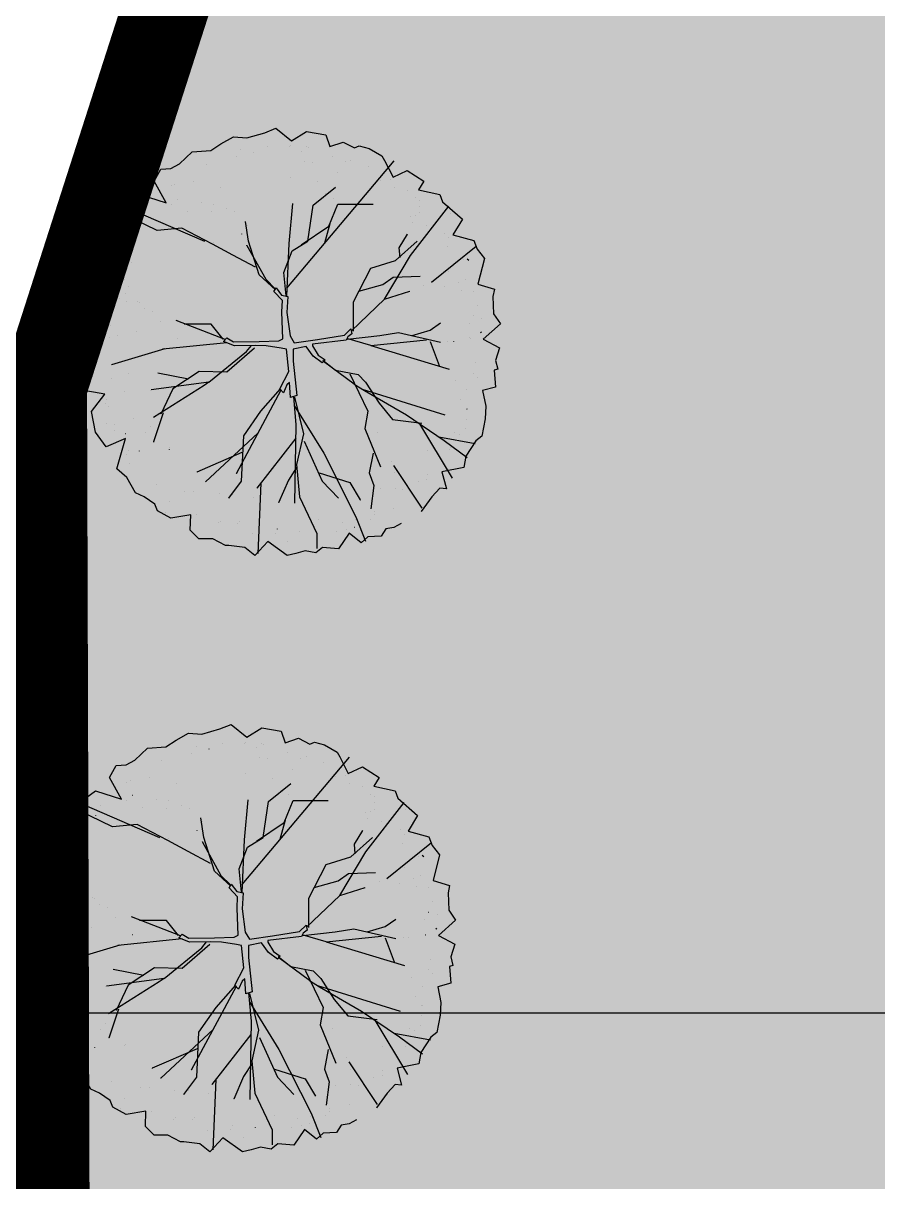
# Model space of a CAD drawing. Header units: millimetres. Extents: x 13387 to 322416, y 10188 to 219730.
# Drawn here: x 30612 to 34187, y 111242 to 116086 of the extents above; entities that cross this region are included whole.
import ezdxf
from ezdxf.xclip import XClip

# ---------------------------------------------------------------- set-up
doc = ezdxf.new("R2010")
doc.units = ezdxf.units.MM
doc.header["$LTSCALE"] = 400
doc.header["$XCLIPFRAME"] = 0
for name, pattern in [('base$0$base$0$PHANTOM2', [31.75, 15.875, -3.175, 3.175, -3.175, 3.175, -3.175]), ('base$0$base$0$XREF_BASE$0$PHANTOMX2', [5, 2.5, -0.5, 0.5, -0.5, 0.5, -0.5]), ('DOT2', [0.125, 0, -0.125])]:
    doc.linetypes.add(name, pattern=pattern)
doc.layers.get('Defpoints').update_dxf_attribs({"color": 153})
for name, color, linetype in [('0-녹지', 71, 'Continuous'), ('_관목_Tag', 7, 'Continuous'), ('_교목_Plant', 90, 'Continuous'), ('base$0$base$0$1-지적선', 3, 'Continuous'), ('base$0$base$0$LSMD_CONT_LDREG_41500', 1, 'Continuous'), ('base$0$base$0$rndur', 1, 'Continuous'), ('base$0$base$0$XREF_BASE$0$CE-SLOP-FILL', 1, 'Continuous'), ('base$0$base$0$XREF_BASE$0$CE_PROPERTY LINE', 2, 'Continuous'), ('base$0$base$0$XREF_BASE$0$LSMD_CONT_LDREG_41500', 1, 'Continuous'), ('base$0$base$0$XREF_BASE$0$성토옹벽', 6, 'Continuous'), ('base$0$base$0$사업부지', 7, 'Continuous'), ('tc-2', 252, 'Continuous')]:
    doc.layers.add(name, color=color, linetype=linetype)
doc.styles.get("Standard").update_dxf_attribs({"font": 'arial.ttf'})
doc.dimstyles.new('LandyUse_T', dxfattribs={"dimtxt": 2.5, "dimasz": 80, "dimexe": 1.25, "dimexo": 0.625, "dimtad": 1, "dimtxsty": 'Standard', "dimcen": 2.5, "dimadec": 0, "dimazin": 0, "dimtfac": 1, "dimtmove": 0, "dimatfit": 3, "dimfxl": 1, "dimarcsym": 0})

# ---------------------------------------------------------------- blocks, each defined once
blk = doc.blocks.new('base$0$base$0$XREF_BASE$0$A$C3CBC0631')
at = {"layer": 'base$0$base$0$XREF_BASE$0$CE_PROPERTY LINE', "color": 8, "linetype": 'base$0$base$0$XREF_BASE$0$PHANTOMX2', "ltscale": 3, "flags": 128}
blk.add_lwpolyline([(24652.8, 158066.8), (15380.4, 151109.2), (8258.6, 149250.8), (3838.5, 149290), (747.5, 147601.9), (-6916.2, 147571.8), (-7299.2, 146160.4), (-1843.2, 125252), (436.4, 116516.1), (2170.8, 109869.6), (5325.8, 104706), (5798.2, 96717.4), (3939.7, 88654.9), (43, 76541.5), (81.5, 64278.9), (3721.8, 52296.8), (8341.9, 45950.7), (24954.4, 35648.5), (27528.2, 32945.8), (33205.5, 26984.1), (45784.5, 19195.9), (55262, 14960.6), (63841.7, 9900), (67942.7, 798.6), (71064.7, 403), (74494.6, 0), (71415.9, 11497.2), (72508.6, 16026.8), (80907, 20283.3), (84381, 29814.3), (86653.8, 26118.4), (86416.6, 19281), (94182.1, 16960.5), (94474.2, 13223.2), (94701.5, 13128.5), (143072, 50641.2), (145797.3, 73715), (141925.6, 86005.6), (137274.3, 142330.2), (130339.9, 137928.7), (128628.5, 139085), (122336.3, 140646.9), (114377.8, 141401.9), (105827.5, 145929.7), (90331.3, 146143.9), (69871, 143915.6), (58636.4, 140115.9), (56478.3, 144306.7), (45632.7, 153630.4)], close=True, dxfattribs=at)
blk = doc.blocks.new('base$0$base$0$G$C940A8A8A')
at = {"layer": 'base$0$base$0$LSMD_CONT_LDREG_41500', "color": 1, "linetype": 'Continuous', "const_width": 300, "flags": 128}
blk.add_lwpolyline([(10038.8, 103817.1), (3209.8, 93080.1), (150.8, 81205.1), (647.8, 68692.1), (3515.8, 61385.1), (16988.8, 47222.1), (18796.8, 43957.1), (22784.8, 36755.1), (32989.8, 26043.1), (41090.8, 19552.1), (48114.8, 12489.1), (49784.8, 2647.1), (52705.8, 1476.1), (55922.8, 220.1), (55846.8, 12122.1), (58047.8, 16229.1), (67248.8, 18227.1)], dxfattribs=at)
blk = doc.blocks.new('base$0$base$0$현황측량 지적')
at = {"layer": 'base$0$base$0$rndur', "linetype": 'base$0$base$0$PHANTOM2', "ltscale": 2, "const_width": 360, "flags": 128}
blk.add_lwpolyline([(206882.7, -157310.3), (202971.4, -156084.7), (192523.4, -138055.4), (192036.9, -134392.5), (187653.2, -139214.4), (180694.1, -143461.9), (173736.6, -143508.9), (161354.5, -148903.6), (157725, -144241.8), (154815.9, -136783.7), (158049.6, -127241.2), (126239, -144922.8), (122996, -147374.9), (114777.4, -142532.9), (78066.7, -156211.9), (59377.7, -150969.2), (50990.1, -145420), (42960.7, -141948.6), (35258.8, -140747.1), (23792, -141141.7), (15854.8, -140119.4), (12425, -139716.3), (9303, -139320.6), (5202.4, -130219), (-3377.2, -125158.1), (-12854.5, -120922.5), (-25433.3, -113133.8), (-31110.3, -107171.9), (-33684, -104469.1), (-50296.1, -94166.2), (-54915.9, -87819.9), (-58555.8, -75837.7), (-58593.8, -63575.1), (-54696.7, -51461.9), (-52837.9, -43399.4), (-53309.9, -35410.9), (-56464.8, -30247), (-58198.8, -23602.6), (-65933.4, 6044.1), (-65550.3, 7455.5), (-83110.2, 7388.2), (-99556.1, 7404.9), (-100789, 7832.5), (-83512.6, -58383.9), (-91569.8, -60086.1), (-90952.2, -159807.3)], dxfattribs=at)
at = {"layer": 'base$0$base$0$rndur', "linetype": 'base$0$base$0$PHANTOM2', "ltscale": 2, "flags": 128}
blk.add_lwpolyline([(206882.7, -157310.3), (202971.4, -156084.7), (192523.4, -138055.4), (192036.9, -134392.5), (187653.2, -139214.4), (180694.1, -143461.9), (173736.6, -143508.9), (161354.5, -148903.6), (157725, -144241.8), (154815.9, -136783.7), (158049.6, -127241.2), (126239, -144922.8), (122996, -147374.9), (114777.4, -142532.9), (78066.7, -156211.9), (59377.7, -150969.2), (50990.1, -145420), (42960.7, -141948.6), (35258.8, -140747.1), (23792, -141141.7), (15854.8, -140119.4), (12425, -139716.3), (9303, -139320.6), (5202.4, -130219), (-3377.2, -125158.1), (-12854.5, -120922.5), (-25433.3, -113133.8), (-31110.3, -107171.9), (-33684, -104469.1), (-50296.1, -94166.2), (-54915.9, -87819.9), (-58555.8, -75837.7), (-58593.8, -63575.1), (-54696.7, -51461.9), (-52837.9, -43399.4), (-53309.9, -35410.9), (-56464.8, -30247), (-58198.8, -23602.6), (-65933.4, 6044.1), (-65550.3, 7455.5), (-83110.2, 7388.2), (-99556.1, 7404.9), (-100789, 7832.5), (-83512.6, -58383.9), (-91569.8, -60086.1), (-90952.2, -159807.3)], dxfattribs=at)
at = {"layer": 'base$0$base$0$1-지적선', "color": 8, "rotation": 14.62512504690287}
blk.add_blockref('base$0$base$0$G$C940A8A8A', (-38192.8, -154447.1), dxfattribs=at)
blk = doc.blocks.new('base$0$base$0$XREF_BASE$0$42423123')
at = {"color": 8, "flags": 128}
blk.add_lwpolyline([(296720.991, 354828.2401), (296719.555, 354821.0152), (296715.721, 354813.6832), (296708.892, 354802.9462), (296705.833, 354791.0712), (296706.33, 354778.5582), (296709.198, 354771.2512), (296722.671, 354757.0882), (296724.479, 354753.8232), (296728.467, 354746.6212), (296738.672, 354735.9092), (296746.773, 354729.4182), (296753.7972, 354722.3551)], dxfattribs=at)
at = {"layer": 'base$0$base$0$XREF_BASE$0$CE-SLOP-FILL', "color": 8}
blk.add_line((296705.0963, 354804.051), (296708.929, 354803.0044), dxfattribs=at)
at = {"layer": 'base$0$base$0$XREF_BASE$0$LSMD_CONT_LDREG_41500', "color": 8, "linetype": 'Continuous', "flags": 128}
blk.add_lwpolyline([(296753.7971, 354722.355), (296753.797, 354722.3552), (296746.773, 354729.4182), (296738.672, 354735.9092), (296728.467, 354746.6212), (296724.479, 354753.8232), (296722.671, 354757.0882), (296709.198, 354771.2512), (296706.33, 354778.5582), (296705.833, 354791.0712), (296708.892, 354802.9462), (296715.721, 354813.6832), (296719.555, 354821.0152), (296720.991, 354828.2401)], dxfattribs=at)
blk = doc.blocks.new('base$0$base$0$XREF_BASE$0$A$C5E376D50')
at = {"layer": 'Defpoints', "linetype": 'Continuous', "flags": 128}
blk.add_lwpolyline([(221213.7, 261437.3), (217317, 249324), (217355.5, 237061.3), (220995.8, 225079.3), (225615.9, 218733.2), (242228.4, 208430.9), (244802.2, 205728.2), (250479.4, 199766.5), (263058.5, 191978.3), (272535.9, 187743.1), (281115.7, 182682.4), (285216.7, 173581), (288338.7, 173185.5), (291768.6, 172782.5), (288689.9, 184279.6), (289782.6, 188809.3), (298180.9, 193065.7)], dxfattribs=at)
at = {"color": 8, "xscale": 1000, "yscale": 1000, "zscale": 1000, "rotation": 14.62585327519887}
blk.add_blockref('base$0$base$0$XREF_BASE$0$42423123', (-197286947.4, -417977119.1), dxfattribs=at)
blk = doc.blocks.new('base', base_point=(0, 0))
at = {"layer": 'base$0$base$0$사업부지', "linetype": 'Continuous', "ltscale": 10}
h = blk.add_hatch(dxfattribs=at)
h.set_pattern_fill('AR-HBONE', color=8, scale=100, angle=14.6251, style=0)
h.set_pattern_definition([(59.62512505, (-195145259.7, -419444232.27), (-142.83199963, 547.356392), [1200, -400]), (149.62512505, (-195145057.44, -419443887.18), (-142.83199963, 547.356392), [1200, -400])])
edge = h.paths.add_edge_path()
edge.add_arc((2429632.2, -997541.1), 8500, 12.08953, 71.41029, ccw=False)
edge.add_arc((2429632.2, -997541.1), 8500, 360, 12.08953, ccw=False)
edge.add_line((2438132.2, -997541.1), (2438132.2, -1035817.5))
edge.add_arc((2467632.2, -1035817.5), 29500, 180, 238.20401)
edge.add_line((2452088.7, -1060890.5), (2484216.1, -1080807.1))
edge.add_arc((2493436.8, -1065933.4), 17500, 238.20401, 296.88928)
edge.add_arc((2493436.8, -1065933.4), 17500, 296.88928, 329.81131)
edge.add_arc((2520232.4, -1081521.7), 13500, 90, 149.81131, ccw=False)
edge.add_line((2520232.4, -1068021.7), (2522153.2, -1068021.7))
edge.add_line((2522153.2, -1068021.7), (2522153.2, -1066521.7))
edge.add_line((2522153.2, -1066521.7), (2520232.4, -1066521.7))
edge.add_arc((2520232.4, -1081521.7), 15000, 90, 149.81131)
edge.add_arc((2493436.8, -1065933.4), 16000, 296.88928, 329.81131, ccw=False)
edge.add_arc((2493436.8, -1065933.4), 16000, 238.20401, 296.88928, ccw=False)
edge.add_line((2485006.4, -1079532.2), (2452879.1, -1059615.6))
edge.add_arc((2467632.2, -1035817.5), 28000, 180, 238.20401, ccw=False)
edge.add_line((2439632.2, -1035817.5), (2439632.2, -997541.1))
edge.add_arc((2429632.2, -997541.1), 10000, 360, 12.08953)
edge.add_arc((2429632.2, -997541.1), 10000, 12.08953, 76.96135)
edge.add_line((2431888.3, -987798.9), (2432341.9, -989484.6))
ref = blk.add_blockref('base$0$base$0$현황측량 지적', (2488921, -959657.5))
XClip(ref).set_block_clipping_path([(-120941.079460036, -150848.0068536659), (162857.5363889819, 70751.9931463341)])
ref = blk.add_blockref('base$0$base$0$XREF_BASE$0$A$C5E376D50', (2212998.1, -1272554.8))
XClip(ref).set_block_clipping_path([(154965.4345864058, 162053.3751671459), (438965.4345861674, 383653.3751671459)])
at = {"layer": 'base$0$base$0$XREF_BASE$0$성토옹벽'}
blk.add_blockref('base$0$base$0$XREF_BASE$0$A$C3CBC0631', (2430288.9, -1099777.9), dxfattribs=at)
blk = doc.blocks.new('TL000015_0')
at = {"color": 0}
for p, q in [((-0.1381, 0.6749), (-0.0793, 0.6923)), ((-0.0793, 0.6923), (-0.0424, 0.7075)), ((-0.0424, 0.7075), (0.0081, 0.666)), ((0.0081, 0.666), (0.0577, 0.6966)), ((0.0577, 0.6966), (0.1208, 0.6857)), ((0.1208, 0.6857), (0.1339, 0.6466)), ((-0.2556, 0.6336), (-0.2229, 0.6553)), ((-0.2229, 0.6553), (-0.1816, 0.6792)), ((-0.1816, 0.6792), (-0.1381, 0.6749)), ((0.1339, 0.6466), (0.1774, 0.6618)), ((0.1774, 0.6618), (0.2144, 0.6423)), ((0.2144, 0.6423), (0.2296, 0.6488)), ((0.2296, 0.6488), (0.2622, 0.6401)), ((-0.3578, 0.5901), (-0.3165, 0.6292)), ((-0.3165, 0.6292), (-0.2556, 0.6336)), ((0.2622, 0.6401), (0.3036, 0.6162)), ((0.3036, 0.6162), (0.3123, 0.6009)), ((-0.4405, 0.5335), (-0.4188, 0.5727)), ((-0.4188, 0.5727), (-0.3861, 0.5748)), ((-0.3861, 0.5748), (-0.3578, 0.5901)), ((-0.007, 0.1846), (0.3437, 0.6007)), ((0.3123, 0.6009), (0.3403, 0.5474)), ((0.3403, 0.5474), (0.3863, 0.5683)), ((0.3863, 0.5683), (0.4407, 0.5335)), ((-0.4009, 0.4628), (-0.4405, 0.5335)), ((0.4407, 0.5335), (0.4234, 0.5059)), ((0.0789, 0.4558), (0.1524, 0.5146)), ((0.4234, 0.5059), (0.4929, 0.49)), ((-0.5363, 0.4357), (-0.5189, 0.4661)), ((-0.5189, 0.4661), (-0.4862, 0.49)), ((-0.4862, 0.49), (-0.4009, 0.4628)), ((0.0114, 0.461), (-0.0003, 0.3299)), ((0.0618, 0.3383), (0.0789, 0.4558)), ((0.1304, 0.3873), (0.1598, 0.4583)), ((0.1598, 0.4583), (0.2749, 0.4583)), ((0.4929, 0.49), (0.5016, 0.4661)), ((0.5016, 0.4661), (0.5669, 0.4096)), ((-0.5624, 0.4139), (-0.5363, 0.4357)), ((-0.4306, 0.3726), (-0.5409, 0.4264)), ((-0.2753, 0.3373), (-0.5301, 0.4468)), ((0.3978, 0.2907), (0.523, 0.4523)), ((-0.5841, 0.3617), (-0.5624, 0.4139)), ((-0.3498, 0.3799), (-0.4306, 0.3726)), ((-0.2494, 0.3285), (-0.3498, 0.3799)), ((-0.1318, 0.3383), (-0.1416, 0.402)), ((0.0397, 0.326), (0.1304, 0.3873)), ((0.1175, 0.3323), (0.1346, 0.3955)), ((0.5669, 0.4096), (0.5358, 0.3587)), ((-0.6298, 0.2769), (-0.6102, 0.3443)), ((-0.6102, 0.3443), (-0.5841, 0.3617)), ((0.3607, 0.3162), (0.3876, 0.3603)), ((0.5358, 0.3587), (0.6038, 0.34)), ((-0.1832, 0.2918), (-0.2494, 0.3285)), ((-0.1374, 0.3243), (-0.076, 0.214)), ((-0.0975, 0.2281), (-0.1318, 0.3383)), ((-0.0166, 0.2354), (0.0103, 0.3065)), ((-0.0003, 0.3299), (-0.0082, 0.1582)), ((0.0103, 0.3065), (0.0618, 0.3383)), ((0.3484, 0.2746), (0.4195, 0.3383)), ((0.3631, 0.2844), (0.3607, 0.3162)), ((0.4663, 0.2038), (0.6118, 0.3211)), ((0.6038, 0.34), (0.6147, 0.3117)), ((0.6147, 0.3117), (0.6387, 0.2813)), ((-0.6603, 0.2269), (-0.6298, 0.2769)), ((-0.1097, 0.2526), (-0.1832, 0.2918)), ((0.2676, 0.2501), (0.3484, 0.2746)), ((0.3125, 0.1482), (0.3978, 0.2907)), ((0.5821, 0.2807), (0.5876, 0.2758)), ((0.6387, 0.2813), (0.6171, 0.1976)), ((-0.0436, 0.1791), (-0.0975, 0.2281)), ((-0.0093, 0.1595), (-0.0166, 0.2354)), ((0.2112, 0.1399), (0.2676, 0.2501)), ((-0.6356, 0.1725), (-0.6603, 0.2269)), ((-0.076, 0.214), (-0.0441, 0.1817)), ((0.2284, 0.1742), (0.3068, 0.1962)), ((0.3068, 0.1962), (0.3411, 0.2207)), ((0.3411, 0.2207), (0.4293, 0.2232)), ((0.6171, 0.1976), (0.6713, 0.1812)), ((-0.6733, 0.1334), (-0.6356, 0.1725)), ((0.3125, 0.1482), (0.3955, 0.1742)), ((0.6713, 0.1812), (0.6669, 0.1573)), ((0.6669, 0.1573), (0.6691, 0.1008)), ((-0.682, 0.1008), (-0.6733, 0.1334)), ((0.3125, 0.1482), (0.2041, 0.0449)), ((0.2112, 0.0444), (0.2112, 0.1399)), ((-0.6886, 0.0595), (-0.682, 0.1008)), ((-0.2081, 0.0168), (-0.3685, 0.0787)), ((0.6691, 0.1008), (0.6909, 0.0682)), ((-0.6799, 0.0181), (-0.6886, 0.0595)), ((-0.2543, 0.0665), (-0.3425, 0.0665)), ((-0.2151, 0.0175), (-0.2543, 0.0665)), ((0.297, 0.0297), (0.3582, 0.0395)), ((0.3582, 0.0395), (0.4954, 0.0077)), ((0.4023, 0.0297), (0.4611, 0.0469)), ((0.4611, 0.0469), (0.4954, 0.0714)), ((0.629, 0.0422), (0.6266, 0.0387)), ((0.6909, 0.0682), (0.635, 0.0177)), ((-0.6859, -0.0416), (-0.6799, 0.0181)), ((-0.2031, 0.0064), (-0.4127, -0.0145)), ((0.2674, -0.0032), (0.1895, 0.0198)), ((0.1916, 0.0175), (0.297, 0.0297)), ((0.2674, -0.0032), (0.4491, 0.0158)), ((0.4611, 0.0101), (0.4905, -0.0682)), ((0.635, 0.0177), (0.6887, -0.0101)), ((-0.6385, -0.0376), (-0.6859, -0.0416)), ((-0.682, -0.0949), (-0.6385, -0.0376)), ((-0.406, -0.0139), (-0.5804, -0.0658)), ((-0.2621, -0.1226), (-0.1384, -0.022)), ((-0.1122, -0.0119), (-0.2028, -0.0903)), ((-0.1384, -0.022), (-0.1229, -0.0029)), ((0.2674, -0.0032), (0.5236, -0.0798)), ((0.6887, -0.0101), (0.6756, -0.0515)), ((0.1108, -0.0511), (0.1524, -0.0829)), ((0.2131, -0.1293), (0.1132, -0.0551)), ((0.6756, -0.0515), (0.6822, -0.0797)), ((-0.682, -0.1471), (-0.682, -0.0949)), ((-0.3278, -0.1123), (-0.4282, -0.0927)), ((-0.2935, -0.0878), (-0.3792, -0.1441)), ((-0.2028, -0.0903), (-0.2935, -0.0878)), ((0.1524, -0.0829), (0.2259, -0.0976)), ((0.199, -0.0952), (0.2578, -0.2176)), ((0.2259, -0.0976), (0.2504, -0.1221)), ((0.6822, -0.0797), (0.6705, -0.0831)), ((0.6705, -0.0831), (0.6756, -0.1384)), ((-0.6018, -0.1613), (-0.682, -0.1471)), ((-0.2621, -0.1226), (-0.45, -0.1473)), ((-0.2776, -0.1333), (-0.443, -0.2382)), ((-0.3792, -0.1441), (-0.4184, -0.2274)), ((-0.2621, -0.1226), (-0.2776, -0.1333)), ((-0.0265, -0.1488), (-0.1728, -0.4222)), ((-0.0289, -0.1441), (-0.0926, -0.2176)), ((0.2131, -0.1293), (0.2464, -0.1497)), ((0.2393, -0.1453), (0.5096, -0.2289)), ((0.2464, -0.1497), (0.3839, -0.2289)), ((0.2504, -0.1221), (0.2945, -0.1907)), ((0.6756, -0.1384), (0.633, -0.1502)), ((0.633, -0.1502), (0.643, -0.2015)), ((-0.645, -0.2189), (-0.6018, -0.1613)), ((0.0145, -0.1699), (0.0228, -0.2615)), ((0.0177, -0.1711), (0.0471, -0.2911)), ((-0.632, -0.2863), (-0.645, -0.2189)), ((-0.411, -0.2225), (-0.4429, -0.318)), ((-0.0926, -0.2176), (-0.1489, -0.2984)), ((0.0171, -0.1989), (0.1137, -0.3547)), ((0.2578, -0.2176), (0.248, -0.2739)), ((0.2945, -0.1907), (0.3386, -0.2446)), ((0.643, -0.2015), (0.6408, -0.2428)), ((0.0228, -0.2615), (0.0182, -0.5178)), ((0.3386, -0.2446), (0.4342, -0.2568)), ((0.3839, -0.2289), (0.5073, -0.3127)), ((0.4272, -0.2583), (0.5339, -0.4357)), ((0.6408, -0.2428), (0.63, -0.2994)), ((-0.5972, -0.3342), (-0.632, -0.2863)), ((-0.1015, -0.289), (-0.273, -0.4479)), ((-0.1489, -0.2984), (-0.1563, -0.4454)), ((0.0471, -0.2911), (0.025, -0.3915)), ((0.248, -0.2739), (0.2994, -0.3988)), ((0.4902, -0.3011), (0.6089, -0.3231)), ((0.63, -0.2994), (0.6104, -0.3146)), ((-0.534, -0.3065), (-0.5972, -0.3342)), ((-0.5624, -0.4059), (-0.534, -0.3065)), ((0.022, -0.3058), (-0.1053, -0.4688)), ((0.0495, -0.3156), (0.1083, -0.4454)), ((0.5073, -0.3127), (0.5826, -0.3683)), ((0.6104, -0.3146), (0.5777, -0.3646)), ((-0.1538, -0.3523), (-0.3008, -0.416)), ((0.1137, -0.3547), (0.2185, -0.562)), ((0.2749, -0.3547), (0.2627, -0.4184)), ((0.5777, -0.3646), (0.5712, -0.4016)), ((-0.5297, -0.4342), (-0.5624, -0.4059)), ((0.025, -0.4013), (-0.0019, -0.4429)), ((0.025, -0.3915), (0.0348, -0.4968)), ((0.3419, -0.3943), (0.4347, -0.5346)), ((0.5712, -0.4016), (0.4995, -0.4153)), ((0.4995, -0.4153), (0.5146, -0.4712)), ((-0.5014, -0.4842), (-0.5297, -0.4342)), ((-0.1563, -0.4454), (-0.1979, -0.5017)), ((-0.0923, -0.4523), (-0.1022, -0.682)), ((-0.0019, -0.4429), (-0.0338, -0.5164)), ((0.0985, -0.4184), (0.199, -0.4503)), ((0.1083, -0.4454), (0.1622, -0.5017)), ((0.199, -0.4503), (0.2333, -0.5066)), ((0.2627, -0.4184), (0.2774, -0.4601)), ((-0.4732, -0.4972), (-0.5014, -0.4842)), ((0.2774, -0.4601), (0.2676, -0.536)), ((0.4929, -0.469), (0.4668, -0.4972)), ((0.5146, -0.4712), (0.4929, -0.469)), ((-0.4383, -0.5212), (-0.4732, -0.4972)), ((-0.4292, -0.5432), (-0.4383, -0.5212)), ((0.0348, -0.4968), (0.0912, -0.6168)), ((0.4668, -0.4972), (0.432, -0.5451)), ((-0.3861, -0.5668), (-0.4292, -0.5432)), ((-0.321, -0.5556), (-0.3861, -0.5668)), ((-0.323, -0.606), (-0.321, -0.5556)), ((0.2185, -0.562), (0.25, -0.6421)), ((0.3166, -0.6016), (0.3014, -0.6256)), ((0.3428, -0.5973), (0.3166, -0.6016)), ((0.3667, -0.5842), (0.3428, -0.5973)), ((-0.2947, -0.6343), (-0.323, -0.606)), ((-0.2491, -0.6343), (-0.2947, -0.6343)), ((-0.2077, -0.656), (-0.2491, -0.6343)), ((-0.0693, -0.6427), (-0.112, -0.6886)), ((-0.0054, -0.6886), (-0.0693, -0.6427)), ((0.0912, -0.6168), (0.0912, -0.6658)), ((0.1969, -0.6161), (0.1622, -0.6669)), ((0.2361, -0.6473), (0.1969, -0.6161)), ((0.2579, -0.6277), (0.2361, -0.6473)), ((0.3014, -0.6256), (0.2579, -0.6277)), ((-0.1968, -0.656), (-0.2077, -0.656)), ((-0.1446, -0.6625), (-0.1968, -0.656)), ((-0.112, -0.6886), (-0.1446, -0.6625)), ((0.0534, -0.6734), (0.0229, -0.6821)), ((0.0882, -0.6799), (0.0534, -0.6734)), ((0.1099, -0.6625), (0.0882, -0.6799)), ((0.1622, -0.6669), (0.1099, -0.6625)), ((0.0229, -0.6821), (-0.0054, -0.6886))]:
    blk.add_line(p, q, dxfattribs=at)
blk.add_lwpolyline([(0.077, 0.002), (0.077, -0.0041), (0.0956, -0.0349), (0.1179, -0.0497), (0.1091, -0.0599), (0.0796, -0.0379), (0.0563, -0.0056), (0.0138, -0.0144), (0.0138, -0.0539), (0.0257, -0.1666), (0.005, -0.1727), (0.0019, -0.1241), (-0.0069, -0.1317), (-0.0183, -0.1579), (-0.0302, -0.1446), (-0.0007, -0.0877), (-0.0084, -0.0144), (-0.0255, -0.0113), (-0.0742, -0.0041), (-0.1094, -0.0026), (-0.1783, -0.0041), (-0.2135, 0.0107), (-0.2032, 0.0225), (-0.1814, 0.0092), (-0.0975, 0.0107), (-0.0333, 0.0122), (-0.0198, 0.0194), (-0.0229, 0.1071), (-0.0214, 0.144), (-0.0494, 0.1732), (-0.0421, 0.185), (-0.0245, 0.1618), (-0.0038, 0.1573), (-0.0069, 0.1045), (0.0035, 0.0282), (0.0169, 0.0061), (0.093, 0.0164), (0.1811, 0.0312), (0.2028, 0.0517), (0.2059, 0.0354), (0.1925, 0.0251), (0.1868, 0.0149)], close=True)
at = {"layer": 'tc-2', "linetype": 'DOT2'}
for p, q in [((0.0114, 0.461), (-0.0949, 0.6866)), ((0.0114, 0.461), (-0.0051, 0.693)), ((0.0053, 0.5461), (0.0617, 0.6901)), ((0.0495, 0.5979), (0.0593, 0.7007)), ((0.1464, 0.4784), (0.0896, 0.687)), ((-0.2229, 0.5139), (-0.2216, 0.6569)), ((-0.1541, 0.3613), (-0.167, 0.6728)), ((-0.1151, 0.6276), (-0.0705, 0.6463)), ((-0.0705, 0.6463), (0.0017, 0.6463)), ((0.0017, 0.6463), (0.0051, 0.6496)), ((0.0051, 0.6496), (0.0394, 0.6315)), ((0.0394, 0.6315), (0.0576, 0.6457)), ((0.0576, 0.6457), (0.0625, 0.6426)), ((0.1346, 0.3955), (0.1737, 0.6704)), ((0.1582, 0.5609), (0.2455, 0.6474)), ((-0.3106, 0.5342), (-0.3155, 0.6248)), ((-0.1374, 0.3243), (-0.2768, 0.6333)), ((-0.2688, 0.5897), (-0.1719, 0.6134)), ((-0.1719, 0.6134), (-0.1574, 0.636)), ((-0.1574, 0.636), (-0.1151, 0.6276)), ((0.0625, 0.6426), (0.0772, 0.5948)), ((0.0772, 0.5948), (0.141, 0.614)), ((0.141, 0.614), (0.1838, 0.5969)), ((0.1524, 0.5146), (0.27, 0.6297)), ((-0.3309, 0.4362), (-0.3524, 0.5971)), ((-0.2871, 0.4628), (-0.2688, 0.5897)), ((0.0936, 0.5317), (0.0495, 0.5979)), ((0.1838, 0.5969), (0.202, 0.6014)), ((0.202, 0.6014), (0.2603, 0.5815)), ((0.2603, 0.5815), (0.2984, 0.5357)), ((-0.2476, 0.3347), (-0.4236, 0.549)), ((-0.2469, 0.4583), (-0.3106, 0.5342)), ((0.1206, 0.4926), (0.0936, 0.5317)), ((0.1942, 0.4233), (0.4372, 0.5361)), ((0.2984, 0.5357), (0.3307, 0.5395)), ((0.3307, 0.5395), (0.3448, 0.5129)), ((0.3876, 0.5048), (0.4072, 0.5489)), ((-0.3645, 0.4754), (-0.4257, 0.5048)), ((-0.3849, 0.5189), (-0.3732, 0.5241)), ((-0.3834, 0.4584), (-0.3849, 0.5189)), ((-0.3732, 0.5241), (-0.2871, 0.4628)), ((0.2749, 0.4583), (0.3876, 0.5048)), ((0.3448, 0.5129), (0.414, 0.4795)), ((0.4025, 0.4002), (0.4615, 0.5152)), ((0.4268, 0.4509), (0.444, 0.4999)), ((-0.4709, 0.4425), (-0.3834, 0.4584)), ((-0.1783, 0.4338), (-0.2469, 0.4583)), ((-0.1367, 0.3897), (-0.171, 0.4754)), ((0.4139, 0.4225), (0.5007, 0.4769)), ((0.414, 0.4795), (0.4252, 0.4703)), ((0.4252, 0.4703), (0.4252, 0.4306)), ((-0.4848, 0.4092), (-0.4709, 0.4425)), ((-0.2543, 0.4338), (-0.3082, 0.4509)), ((-0.2053, 0.4436), (-0.2543, 0.4338)), ((-0.1416, 0.402), (-0.1783, 0.4338)), ((0.3876, 0.3603), (0.3974, 0.4191)), ((0.3974, 0.4191), (0.4268, 0.4509)), ((0.4252, 0.4306), (0.5096, 0.3636)), ((0.4489, 0.3897), (0.5273, 0.4289)), ((0.5273, 0.4289), (0.5346, 0.4313)), ((-0.5413, 0.2983), (-0.5195, 0.3975)), ((-0.5195, 0.3975), (-0.4848, 0.4092)), ((0.3703, 0.2448), (0.4025, 0.4002)), ((0.4195, 0.3383), (0.4489, 0.3897)), ((-0.5433, 0.3089), (-0.5874, 0.3481)), ((0.3882, 0.2746), (0.5955, 0.3505)), ((0.5096, 0.3636), (0.5228, 0.3493)), ((0.5228, 0.3493), (0.5173, 0.319)), ((-0.5439, 0.2175), (-0.608, 0.3328)), ((-0.6042, 0.2765), (-0.563, 0.3346)), ((-0.563, 0.3346), (-0.5413, 0.2983)), ((-0.5139, 0.2697), (-0.5433, 0.3089)), ((-0.1374, 0.3243), (-0.2753, 0.3373)), ((0.5173, 0.319), (0.5821, 0.2807)), ((-0.5362, 0.2115), (-0.6315, 0.2855)), ((-0.5713, 0.1795), (-0.6042, 0.2765)), ((-0.5237, 0.1914), (-0.5139, 0.2697)), ((0.3955, 0.1742), (0.634, 0.2741)), ((0.5224, 0.2403), (0.5689, 0.2771)), ((0.5689, 0.2771), (0.6253, 0.2918)), ((0.5876, 0.2758), (0.5755, 0.2134)), ((0.4293, 0.2232), (0.5224, 0.2403)), ((0.5633, 0.177), (0.6512, 0.23)), ((-0.5548, 0.1509), (-0.6614, 0.2066)), ((-0.5335, 0.1669), (-0.634, 0.2011)), ((-0.4725, 0.119), (-0.5362, 0.2115)), ((-0.4894, 0.1375), (-0.5237, 0.1914)), ((0.4244, 0.2232), (0.5077, 0.1889)), ((0.4413, 0.1934), (0.671, 0.1626)), ((0.5077, 0.1889), (0.5542, 0.2036)), ((0.5542, 0.2036), (0.6351, 0.1865)), ((0.5755, 0.2134), (0.6019, 0.1738)), ((-0.6214, 0.15), (-0.5713, 0.1795)), ((-0.4943, 0.1424), (-0.5335, 0.1669)), ((0.6019, 0.1738), (0.615, 0.128)), ((-0.5311, 0.1417), (-0.6797, 0.1339)), ((-0.6247, 0.1277), (-0.6214, 0.15)), ((-0.6235, 0.1217), (-0.6247, 0.1277)), ((-0.6165, 0.0762), (-0.6235, 0.1217)), ((-0.3685, 0.0787), (-0.5548, 0.1509)), ((-0.4208, 0.0763), (-0.4943, 0.1424)), ((0.615, 0.128), (0.6029, 0.0943)), ((-0.4459, 0.1087), (-0.6896, 0.0647)), ((-0.6355, 0.0573), (-0.6165, 0.0762)), ((-0.3425, 0.0665), (-0.4208, 0.0763)), ((0.5191, 0.011), (0.6847, 0.0869)), ((0.5885, 0.0689), (0.6302, 0.0861)), ((0.6029, 0.0943), (0.629, 0.0422)), ((0.6302, 0.0861), (0.6645, 0.1056)), ((-0.6511, 0.0738), (-0.6732, 0.0738)), ((-0.5825, 0.064), (-0.6511, 0.0738)), ((-0.6142, 0.0149), (-0.6355, 0.0573)), ((-0.4992, 0.0444), (-0.585, 0.0248)), ((-0.5605, 0.0297), (-0.5825, 0.064)), ((-0.3645, 0.0199), (-0.4992, 0.0444)), ((-0.3033, 0.0665), (-0.3645, 0.0199)), ((0.4954, 0.0714), (0.5885, 0.0689)), ((0.6266, 0.0387), (0.5931, 0.0201)), ((-0.585, 0.0248), (-0.634, -0.0046)), ((-0.6305, -0.042), (-0.6142, 0.0149)), ((0.4491, 0.0158), (0.69, -0.0006)), ((0.4954, 0.0077), (0.591, 0.0224)), ((0.538, 0.0097), (0.6865, -0.0669)), ((0.591, 0.0224), (0.6816, -0.0339)), ((0.5931, 0.0201), (0.6085, -0.0596)), ((-0.4127, -0.0145), (-0.6922, -0.0169)), ((-0.634, -0.0046), (-0.6732, -0.0095)), ((-0.5804, -0.0658), (-0.6861, -0.0918)), ((-0.5272, -0.0499), (-0.673, -0.1611)), ((-0.6405, -0.1057), (-0.6305, -0.042)), ((0.4826, -0.0675), (0.5818, -0.1473)), ((0.4905, -0.0682), (0.6032, -0.0927)), ((0.6085, -0.0596), (0.6167, -0.1062)), ((-0.5801, -0.1099), (-0.6732, -0.1099)), ((-0.5388, -0.1517), (-0.6405, -0.1057)), ((-0.5237, -0.0952), (-0.5801, -0.1099)), ((-0.4282, -0.0927), (-0.5237, -0.0952)), ((0.5236, -0.0798), (0.6788, -0.1218)), ((0.6167, -0.1062), (0.56, -0.1807)), ((0.6032, -0.0927), (0.6498, -0.1441)), ((-0.45, -0.1473), (-0.6621, -0.2009)), ((-0.4538, -0.1483), (-0.6333, -0.278)), ((0.2131, -0.1293), (0.3419, -0.3943)), ((0.5453, -0.1179), (0.5818, -0.2102)), ((0.5818, -0.1473), (0.6584, -0.2047)), ((-0.5999, -0.1927), (-0.5955, -0.1785)), ((-0.5955, -0.1785), (-0.5388, -0.1517)), ((-0.3573, -0.1839), (-0.5627, -0.4013)), ((-0.3162, -0.1578), (-0.3917, -0.343)), ((0.56, -0.1807), (0.5796, -0.2108)), ((-0.5883, -0.2008), (-0.5999, -0.1927)), ((-0.5713, -0.2604), (-0.5883, -0.2008)), ((0.5796, -0.2108), (0.5796, -0.243)), ((0.5818, -0.2102), (0.6398, -0.2567)), ((-0.5972, -0.2568), (-0.6266, -0.269)), ((-0.443, -0.2382), (-0.6019, -0.3403)), ((-0.509, -0.2397), (-0.5972, -0.2568)), ((-0.5691, -0.2805), (-0.5713, -0.2604)), ((-0.4527, -0.269), (-0.509, -0.2397)), ((-0.4184, -0.2274), (-0.4698, -0.2886)), ((0.4342, -0.2568), (0.5567, -0.2935)), ((0.5096, -0.2289), (0.628, -0.2842)), ((0.5796, -0.243), (0.5758, -0.2751)), ((-0.4698, -0.2886), (-0.5923, -0.3107)), ((-0.5336, -0.2909), (-0.5691, -0.2805)), ((-0.5237, -0.3456), (-0.5336, -0.2909)), ((0.2891, -0.2856), (0.2977, -0.4712)), ((0.5417, -0.2872), (0.5289, -0.3352)), ((0.5758, -0.2751), (0.5417, -0.2872)), ((0.5567, -0.2935), (0.5934, -0.3327)), ((-0.4429, -0.318), (-0.4894, -0.3474)), ((-0.3895, -0.3374), (-0.4342, -0.537)), ((0.5289, -0.3352), (0.526, -0.3434)), ((-0.5311, -0.3604), (-0.5237, -0.3456)), ((-0.5214, -0.3883), (-0.5311, -0.3604)), ((-0.4894, -0.3474), (-0.4992, -0.4552)), ((-0.3917, -0.343), (-0.4966, -0.4803)), ((0.526, -0.3434), (0.4534, -0.3459)), ((0.4534, -0.3459), (0.4534, -0.423)), ((-0.4338, -0.4579), (-0.5214, -0.3883)), ((-0.3008, -0.416), (-0.3106, -0.4796)), ((0.1433, -0.4132), (0.1477, -0.6732)), ((0.2994, -0.3988), (0.346, -0.4184)), ((0.3351, -0.3802), (0.4984, -0.4758)), ((-0.273, -0.4479), (-0.3829, -0.5745)), ((-0.1728, -0.4222), (-0.3287, -0.607)), ((0.346, -0.4184), (0.3901, -0.4674)), ((0.4235, -0.4462), (0.3721, -0.4719)), ((0.4507, -0.441), (0.4235, -0.4462)), ((0.4534, -0.423), (0.4507, -0.441)), ((-0.3404, -0.4782), (-0.4338, -0.4579)), ((-0.4033, -0.5484), (-0.3404, -0.4782)), ((-0.3106, -0.4796), (-0.3915, -0.5139)), ((-0.2276, -0.4872), (-0.2762, -0.6324)), ((-0.1053, -0.4688), (-0.1835, -0.665)), ((-0.1832, -0.4894), (-0.1612, -0.5776)), ((0.1677, -0.4616), (0.2791, -0.5457)), ((0.2977, -0.4712), (0.3504, -0.5933)), ((0.347, -0.4685), (0.3432, -0.5342)), ((0.432, -0.5451), (0.347, -0.4685)), ((0.347, -0.4685), (0.3667, -0.5842)), ((0.3721, -0.4719), (0.347, -0.4685)), ((0.3901, -0.4674), (0.4244, -0.5237)), ((-0.3915, -0.5139), (-0.4429, -0.5164)), ((-0.1173, -0.499), (-0.2486, -0.6437)), ((-0.1979, -0.5017), (-0.2249, -0.5776)), ((-0.0338, -0.5164), (-0.0387, -0.6021)), ((0.0182, -0.5178), (0.0135, -0.6893)), ((0.0182, -0.5178), (0.0844, -0.6841)), ((0.1622, -0.5017), (0.1745, -0.58)), ((0.2714, -0.5147), (0.2178, -0.5718)), ((0.2333, -0.5066), (0.2798, -0.5556)), ((0.3432, -0.5342), (0.2714, -0.5147)), ((-0.3023, -0.5558), (-0.4033, -0.5484)), ((-0.2317, -0.582), (-0.3023, -0.5558)), ((0.2676, -0.536), (0.2651, -0.5703)), ((0.2791, -0.5457), (0.3216, -0.6094)), ((0.2798, -0.5556), (0.3386, -0.5776)), ((-0.2249, -0.5776), (-0.2592, -0.6339)), ((-0.1686, -0.5843), (-0.2317, -0.582)), ((-0.1195, -0.6184), (-0.1686, -0.5843)), ((-0.1612, -0.5776), (-0.1293, -0.6511)), ((-0.0387, -0.6021), (-0.0387, -0.6535)), ((0.0978, -0.5709), (0.0361, -0.6098)), ((0.1545, -0.6103), (0.0978, -0.5709)), ((0.1877, -0.6043), (0.1545, -0.6103)), ((0.1745, -0.58), (0.2235, -0.6241)), ((0.2148, -0.5972), (0.1877, -0.6043)), ((0.2178, -0.5718), (0.2148, -0.5972)), ((0.2651, -0.5703), (0.27, -0.6168)), ((-0.0437, -0.6163), (-0.1195, -0.6184)), ((-0.0034, -0.6432), (-0.0437, -0.6163)), ((0.0361, -0.6098), (-0.0034, -0.6432))]:
    blk.add_line(p, q, dxfattribs=at)
blk = doc.blocks.new('G$CE0093AA2')
at = {"layer": '0-녹지'}
h = blk.add_hatch(color=256, dxfattribs=at)
h.dxf.hatch_style = 1
edge = h.paths.add_edge_path()
edge.add_line((19332, 126164.2), (19440.3, 125746.8))
edge.add_line((19440.3, 125746.8), (22595.4, 120583.2))
edge.add_line((22595.4, 120583.2), (23068.1, 112593.6))
edge.add_line((23068.1, 112593.6), (21209.3, 104532.1))
edge.add_line((21209.3, 104532.1), (17312.5, 92418.7))
edge.add_line((17312.5, 92418.7), (17351, 80156.1))
edge.add_line((17351, 80156.1), (20991.4, 68174))
edge.add_line((20991.4, 68174), (25611.4, 61827.9))
edge.add_line((25611.4, 61827.9), (42223.9, 51525.7))
edge.add_line((42223.9, 51525.7), (44797.8, 48823))
edge.add_line((44797.8, 48823), (50475, 42861.3))
edge.add_line((50475, 42861.3), (63054, 35073.1))
edge.add_line((63054, 35073.1), (72531.5, 30837.8))
edge.add_line((72531.5, 30837.8), (81111.3, 25777.2))
edge.add_line((81111.3, 25777.2), (85212.2, 16675.8))
edge.add_line((85212.2, 16675.8), (91764.1, 15877.2))
edge.add_line((91764.1, 15877.2), (88685.4, 27374.4))
edge.add_line((88685.4, 27374.4), (89777.7, 31902.2))
edge.add_line((89777.7, 31902.2), (98176.5, 36160.5))
edge.add_line((98176.5, 36160.5), (101650.5, 45691.5))
edge.add_line((101650.5, 45691.5), (103923.4, 41995.6))
edge.add_line((103923.4, 41995.6), (103686.1, 35158.2))
edge.add_line((103686.1, 35158.2), (111451.6, 32837.7))
edge.add_line((111451.6, 32837.7), (111743.7, 29100.4))
edge.add_line((111743.7, 29100.4), (111971, 29005.7))
edge.add_line((111971, 29005.7), (160341.6, 66518.4))
edge.add_line((160341.6, 66518.4), (163066.9, 89592.2))
edge.add_line((163066.9, 89592.2), (159195.1, 101882.8))
edge.add_line((159195.1, 101882.8), (154543.8, 158207.4))
edge.add_line((154543.8, 158207.4), (147609.5, 153805.9))
edge.add_line((147609.5, 153805.9), (145898.1, 154962.2))
edge.add_line((145898.1, 154962.2), (139605.8, 156524.1))
edge.add_line((139605.8, 156524.1), (131647.3, 157279.1))
edge.add_line((131647.3, 157279.1), (123097, 161806.9))
edge.add_line((123097, 161806.9), (107600.8, 162021.2))
edge.add_line((107600.8, 162021.2), (87140.5, 159792.9))
edge.add_line((87140.5, 159792.9), (75905.9, 155993.1))
edge.add_line((75905.9, 155993.1), (73744.5, 160180.6))
edge.add_line((73744.5, 160180.6), (73095.6, 160744.6))
edge.add_line((73095.6, 160744.6), (72894.1, 160510.3))
edge.add_line((72894.1, 160510.3), (72242, 159752.3))
edge.add_line((72242, 159752.3), (62303.8, 168301.4))
edge.add_line((62303.8, 168301.4), (42227.3, 172546.8))
edge.add_line((42227.3, 172546.8), (32820, 165470.6))
edge.add_line((32820, 165470.6), (25882.7, 163664.6))
edge.add_line((25882.7, 163664.6), (18186.9, 161975.2))
edge.add_line((18186.9, 161975.2), (11890.1, 160473.6))
edge.add_line((11890.1, 160473.6), (17025.8, 140966.7))
edge.add_line((17025.8, 140966.7), (15747.6, 140633.1))
edge.add_arc((16970.5, 144898), 4436.7, 254.0004, 277.3556)
edge.add_arc((17402.6, 141488.5), 1000, 277.8144, 14.3903)
edge.add_line((18371.2, 141737), (13785.1, 159318.1))
edge.add_line((13785.1, 159318.1), (29854.9, 163518.8))
edge.add_line((29854.9, 163518.8), (30813, 159836.2))
edge.add_line((30813, 159836.2), (33433.1, 159836.2))
edge.add_arc((33433.1, 161336.2), 1500, 270, 0)
edge.add_line((34933.1, 161336.2), (34933.1, 165036.2))
edge.add_line((34933.1, 165036.2), (63733.1, 165036.2))
edge.add_line((63733.1, 165036.2), (63733.1, 161336.2))
edge.add_arc((65233.1, 161336.2), 1500, 180, 270)
edge.add_line((65233.1, 159836.2), (65633.1, 159836.2))
edge.add_line((65633.1, 159836.2), (65633.1, 153836.2))
edge.add_line((65633.1, 153836.2), (51533.1, 153836.2))
edge.add_arc((51533.1, 152336.2), 1500, 90, 180)
edge.add_line((50033.1, 152336.2), (50033.1, 151836.2))
edge.add_line((50033.1, 151836.2), (71008.1, 151836.2))
edge.add_line((71008.1, 151836.2), (71008.1, 151636.2))
edge.add_line((71008.1, 151636.2), (50033.1, 151636.2))
edge.add_line((50033.1, 151636.2), (50033.1, 151436.2))
edge.add_line((50033.1, 151436.2), (132841.6, 151437.2))
edge.add_line((132841.6, 151437.2), (125757.9, 157215.7))
edge.add_line((125757.9, 157215.7), (126390, 157990.6))
edge.add_line((126390, 157990.6), (133197.8, 152437.2))
edge.add_line((133197.8, 152437.2), (151994.1, 152437.1))
edge.add_line((151994.1, 152437.1), (152029.8, 124236.2))
edge.add_line((152029.8, 124236.2), (152233.1, 124236.2))
edge.add_line((152233.1, 124236.2), (152229.8, 88932.9))
edge.add_line((152229.8, 88932.9), (158559.8, 88932.9))
edge.add_line((158559.8, 88932.9), (158559.8, 78841.9))
edge.add_line((158559.8, 78841.9), (152229.8, 78841.9))
edge.add_line((152229.8, 78841.9), (152229.8, 66032.9))
edge.add_line((152229.8, 66032.9), (147833.1, 66032.9))
edge.add_line((147833.1, 66032.9), (147833.1, 62186.6))
edge.add_line((147833.1, 62186.6), (147083.3, 61578.2))
edge.add_line((147083.3, 61578.2), (147725.1, 60739))
edge.add_line((147725.1, 60739), (131768.9, 47782.7))
edge.add_line((131768.9, 47782.7), (123643.4, 42449.6))
edge.add_line((123643.4, 42449.6), (107643.4, 42440.6))
edge.add_line((107643.4, 42440.6), (107643.4, 47629.2))
edge.add_line((107643.4, 47629.2), (107217.3, 47628.8))
edge.add_arc((107217.3, 34128.8), 13500, 90, 149.81131)
edge.add_arc((80421.7, 49717.2), 17500, 296.88928, 329.81131, ccw=False)
edge.add_arc((80421.7, 49717.2), 17500, 238.20401, 296.88928, ccw=False)
edge.add_line((71201, 34843.4), (39073.6, 54760.1))
edge.add_arc((54617.1, 79833), 29500, 180, 238.20401, ccw=False)
edge.add_line((25117.1, 79833), (25117.1, 118109.4))
edge.add_arc((16617.1, 118109.4), 8500, 360, 71.37307)
ref = blk.add_blockref('base', (-2413015.1, 1115650.5))
XClip(ref).set_block_clipping_path([(2413015.1054852898, -1109546.827617452), (2592876.6779239769, -918069.190399006)])
at = {"layer": '_교목_Plant', "xscale": 1280, "yscale": 1280, "zscale": 1280}
for p in [(18336.8, 92593.3), (18149.6, 90100.3)]:
    blk.add_blockref('TL000015_0', p, dxfattribs=at)
at = {"layer": '_관목_Tag'}
blk.add_leader([(23820.3, 89798.1), (14847.4, 89798.1), (2338.7, 89798.1)], dimstyle='LandyUse_T', dxfattribs=at)

msp = doc.modelspace()

# ---------------------------------------------------------------- block references
msp.add_blockref('G$CE0093AA2', (13386.7, 22149.1))

doc.saveas('drawing.dxf')
